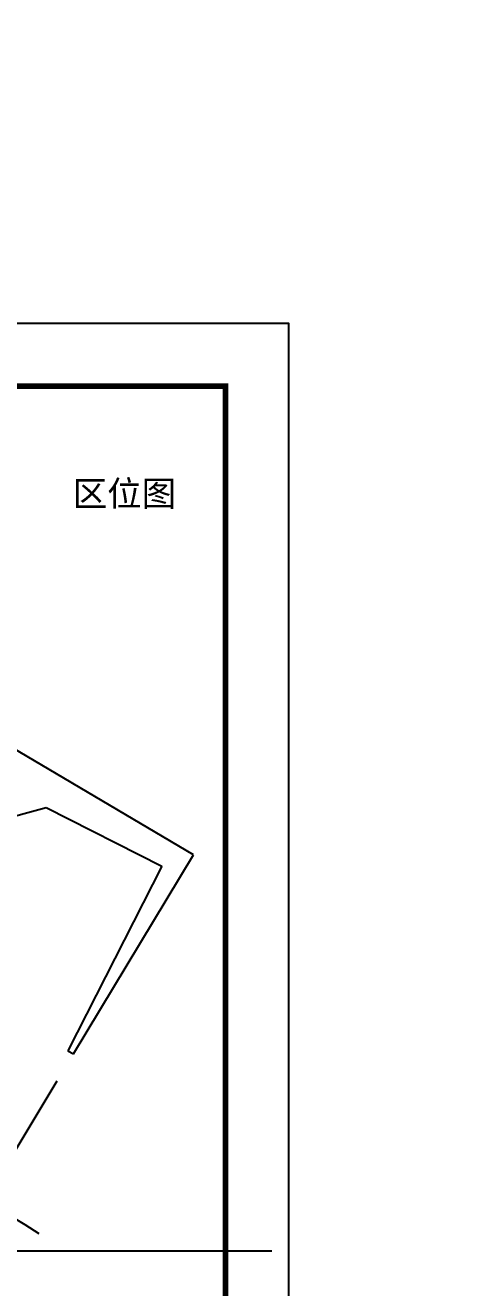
# Model space of a CAD drawing. Extents: x 23317406 to 24383751, y 42324270 to 43451021.
# Drawn here: x 24127362 to 24141247, y 42999185 to 43039150 of the extents above; entities that cross this region are included whole.
import ezdxf

# ---------------------------------------------------------------- set-up
doc = ezdxf.new("R2010")
doc.units = 0
doc.header["$MEASUREMENT"] = 0
doc.layers.get('0').update_dxf_attribs({"linetype": 'CONTINUOUS'})
for name, color, linetype in [('CT', 9, 'CONTINUOUS'), ('FRAME', 7, 'CONTINUOUS'), ('墙', 7, 'CONTINUOUS'), ('汉字', 7, 'CONTINUOUS')]:
    doc.layers.add(name, color=color, linetype=linetype)
doc.styles.add('Q1', font='SimSun.ttf', dxfattribs={"width": 0.8, "height": 450})

msp = doc.modelspace()

# ---------------------------------------------------------------- linework, layer by layer
msp.add_line((24100516.40227, 43000350.17807, -1), (24135174.76498, 43000350.17807, -1))
at = {"layer": 'CT', "color": 6, "linetype": 'ByBlock'}
for p, q in [((24132685.25833, 43012885.96078, -1), (24118729.10529, 43021143.69129, -1)), ((24126288.56962, 43013918.92291, -1), (24128021.84903, 43014387.19909, -1)), ((24128021.84903, 43014387.19909, -1), (24131684.02162, 43012525.9708, -1)), ((24128892.11542, 43006593.57096, -1), (24132685.25833, 43012885.96078, -1)), ((24131684.02162, 43012525.9708, -1), (24128715.91226, 43006685.88725, -1)), ((24128715.91226, 43006685.88725, -1), (24128892.11542, 43006593.57096, -1)), ((24126057.21827, 43001890.80114, -1), (24128375.03462, 43005735.79311, -1))]:
    msp.add_line(p, q, dxfattribs=at)
msp.add_arc((24120028.00333, 42989309.87757, -1), 13951.024, 56.115546356, 123.884453644, dxfattribs=at)
at = {"layer": 'FRAME'}
msp.add_lwpolyline([(23897901.89778, 42861519.9814), (23897901.89778, 43029719.9814), (24135701.89778, 43029719.9814), (24135701.89778, 42861519.9814)], close=True, dxfattribs=at)
at = {"layer": 'FRAME', "const_width": 180}
msp.add_lwpolyline([(23902901.89778, 42863519.9814), (23902901.89778, 43027719.9814), (24133701.89778, 43027719.9814), (24133701.89778, 42863519.9814)], close=True, dxfattribs=at)
at = {"layer": '墙', "ltscale": 5000}
for start, end in [(67.1172342395, 67.1172342395), (66.2587266313, 66.2587266313), (64.4772342395, 64.4772342395), (64.9387266313, 64.9387266313)]:
    msp.add_arc((23850578.58196, 42857442.58139), 533172.67138, start, end, dxfattribs=at)
at = {"layer": '墙'}
for centre, start, end in [((23850634.74669, 42857737.27781), 79.4743453394, 79.4743453394), ((23850639.30178, 42857736.37231), 78.1227654233, 78.1227654233), ((23850644.55659, 42857735.23786), 77.5606287088, 77.5606287088), ((23850649.0789, 42857734.18074), 76.2090487927, 76.2090487927)]:
    msp.add_arc(centre, 530172.67138, start, end, dxfattribs=at)

# ---------------------------------------------------------------- texts
at = {"layer": '汉字', "color": 0, "style": 'Q1'}
msp.add_text('区位图', height=800, dxfattribs=at).set_placement((24128867.31551, 43023927.54061, -1))

doc.saveas('drawing.dxf')
